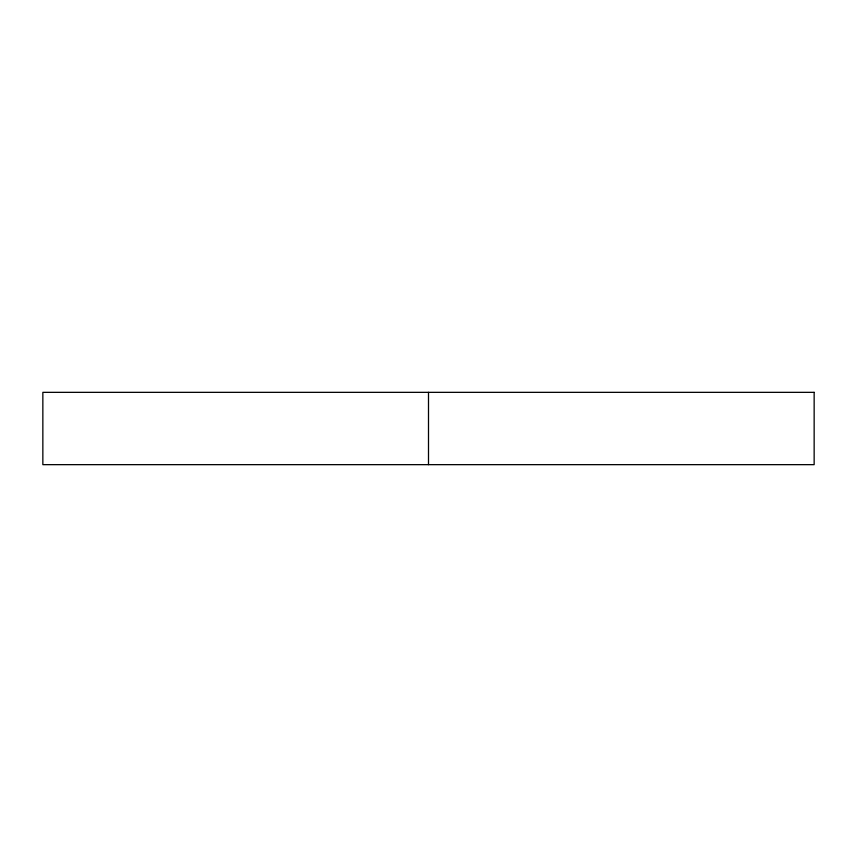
<?xml version="1.0" encoding="UTF-8"?>
<svg xmlns="http://www.w3.org/2000/svg" width="857" height="857" viewBox="0 0 857 857"><rect width="100%" height="100%" fill="white"/><g stroke="black" fill="none" stroke-linecap="round" stroke-linejoin="round"><path stroke-width="1.29" d="M428.5 392.345L428.5 464.655M814.15 392.345L42.85 392.345L42.85 464.655L814.15 464.655L814.15 392.345"/></g></svg>
